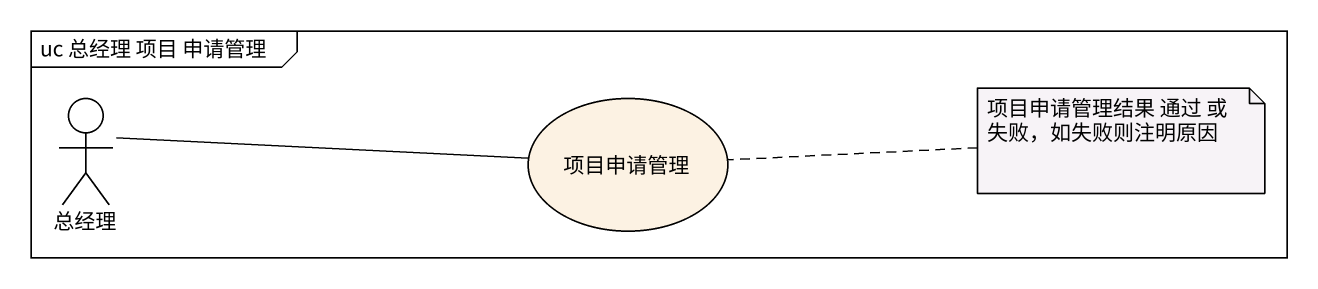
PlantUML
@startuml
mainframe uc 总经理 项目 申请管理
actor 总经理
usecase 项目申请管理
总经理 -right- 项目申请管理
note right of 项目申请管理 : 项目申请管理结果 通过 或 失败，如失败则注明原因
@enduml
